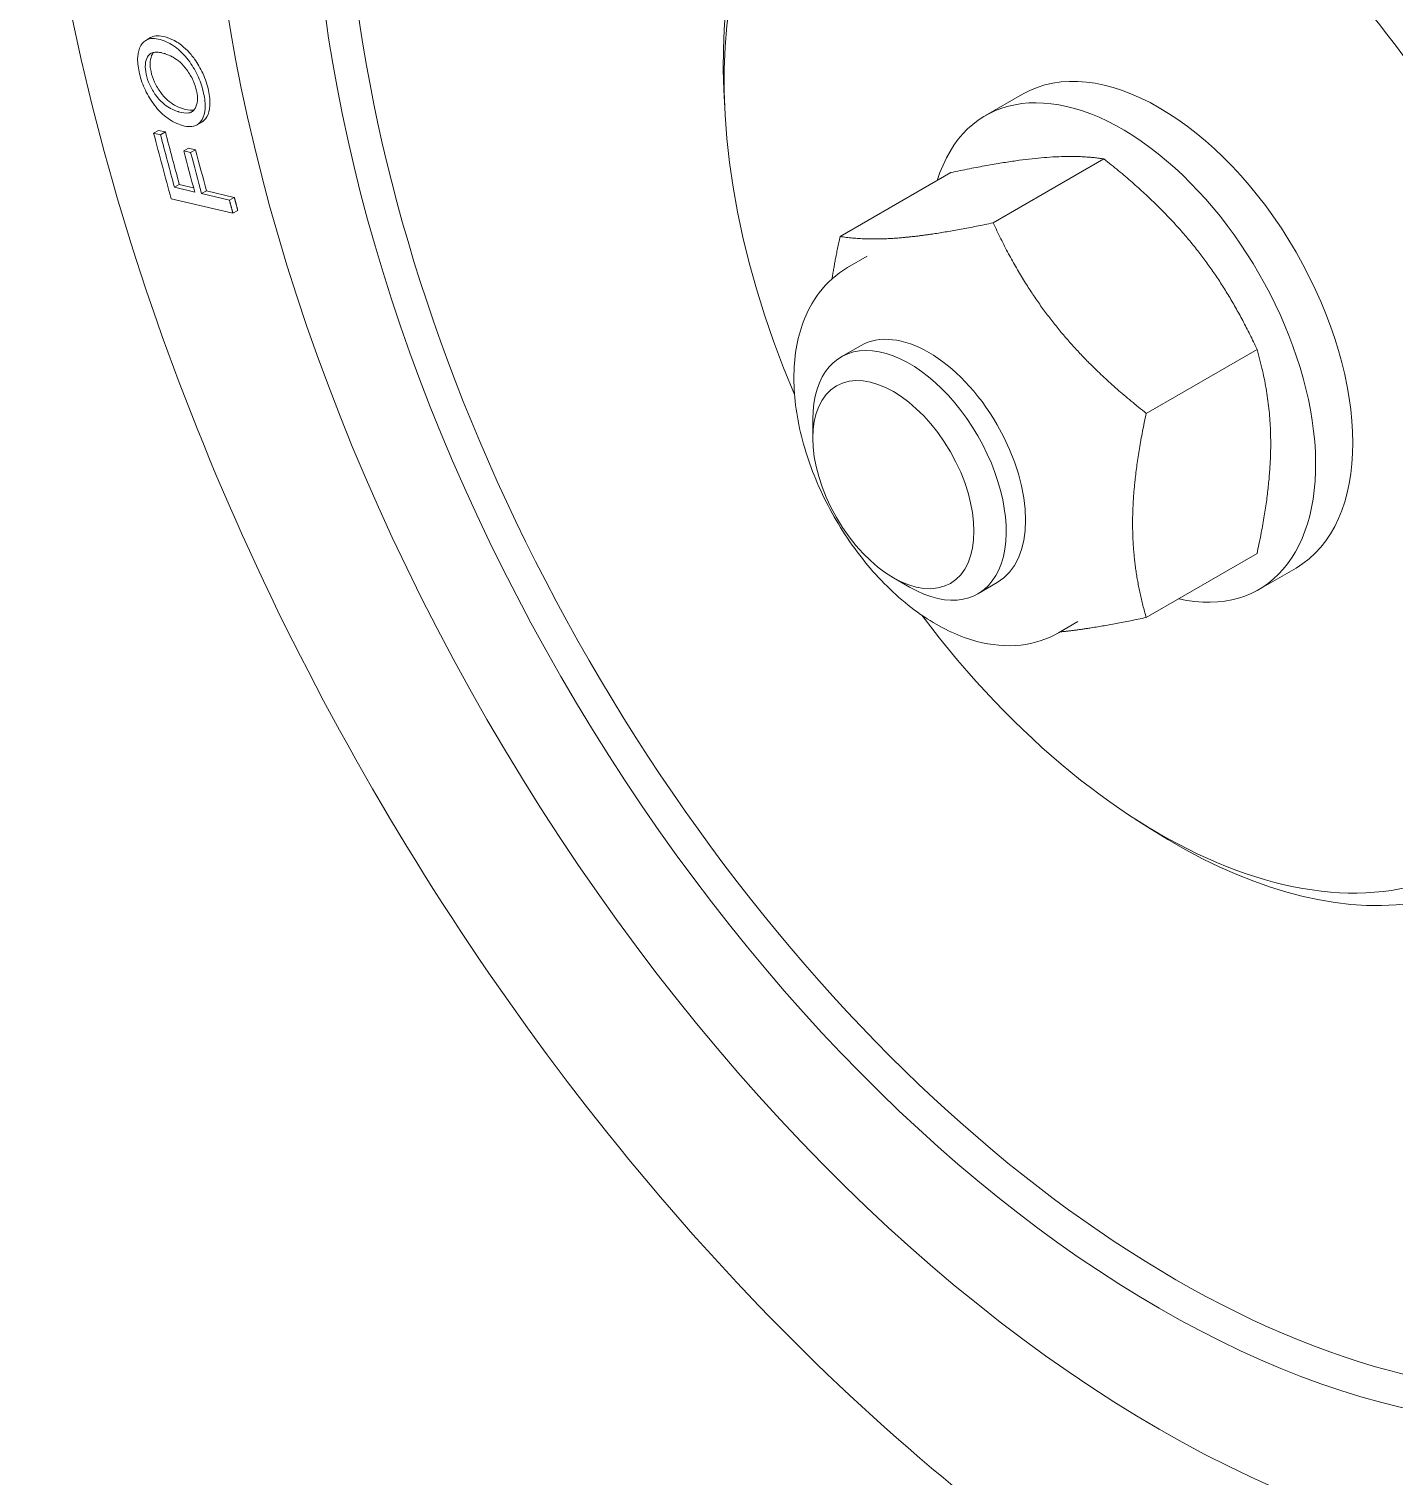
# Model space of a CAD drawing. Header units: millimetres. Extents: x 12 to 828, y 12 to 582.
# Drawn here: x 338.1 to 397.9, y 204.8 to 268.3 of the extents above; entities that cross this region are included whole.
import ezdxf

# ---------------------------------------------------------------- set-up
doc = ezdxf.new("R2010")
doc.units = ezdxf.units.MM
doc.header["$LTSCALE"] = 2
doc.layers.add('굵은실선_A3', color=7, linetype='Continuous', lineweight=18)

msp = doc.modelspace()

# ---------------------------------------------------------------- linework, layer by layer
at = {"layer": '굵은실선_A3'}
for p, q in [((343.179, 267.769), (343.392, 267.892)), ((368.582, 264.802), (368.545, 265.591)), ((380.019, 264.469), (381.645, 265.408)), ((345.427, 264.062), (345.64, 264.185)), ((343.524, 263.697), (343.737, 263.82)), ((343.825, 263.627), (343.524, 263.697)), ((343.737, 263.82), (344.038, 263.75)), ((343.825, 263.627), (344.038, 263.75)), ((344.846, 262.918), (345.059, 263.041)), ((345.148, 262.848), (344.846, 262.918)), ((345.059, 263.041), (345.361, 262.97)), ((345.148, 262.848), (345.361, 262.97)), ((385.214, 262.569), (380.357, 259.765)), ((378.497, 261.969), (373.639, 259.165)), ((344.437, 261.323), (344.65, 261.446)), ((345.326, 261.116), (344.437, 261.323)), ((344.65, 261.446), (345.276, 261.3)), ((345.627, 261.046), (345.84, 261.169)), ((346.848, 260.761), (345.627, 261.046)), ((345.84, 261.169), (347.061, 260.883)), ((344.29, 260.818), (347.002, 260.185)), ((346.848, 260.761), (347.061, 260.883)), ((347.002, 260.185), (347.215, 260.308)), ((373.969, 257.801), (374.825, 258.296)), ((373.685, 253.884), (374.533, 254.374)), ((387.074, 251.408), (391.932, 254.213)), ((372.442, 250.321), (372.442, 251.138)), ((391.932, 245.256), (387.074, 242.451)), ((392.019, 243.685), (393.645, 244.624)), ((375.978, 244.197), (376.685, 243.789)), ((379.685, 243.492), (380.533, 243.982)), ((383.219, 241.78), (384.075, 242.274)), ((386.589, 233.614), (387.254, 233.187))]:
    msp.add_line(p, q, dxfattribs=at)
for centre, major_axis in [((387.645, 255.016), (-29.5, 51.095)), ((387.645, 255.016), (-26.25, 45.466)), ((375.978, 248.28), (-2.5, 4.33))]:
    msp.add_ellipse(centre, major_axis=major_axis, ratio=0.57735, dxfattribs=at)
for centre, major_axis, ratio, start_param, end_param in [((388.351, 255.424), (-25.724, 44.555), 0.57735, 5.451555, 10.256408), ((387.645, 255.016), (13.5, -23.383), 0.57735, 4.92093, 10.787033), ((388.351, 255.424), (14.026, -24.294), 0.57735, 5.442448, 10.265515), ((387.645, 255.016), (-6, 10.392), 0.57735, 3.141593, 6.283185), ((386.019, 254.077), (6, -10.392), 0.57735, 5.794582, 9.913381), ((878.105, 570.474), (-117.83, -746.159), 0.739775, 5.249345, 5.253547), ((874.379, 568.079), (116.941, 740.534), 0.739775, 2.107734, 2.111121), ((874.592, 568.202), (-116.941, -740.534), 0.739775, 5.249327, 5.252714), ((863.3, 560.962), (-114.301, -723.816), 0.739775, 5.250026, 5.252737), ((859.561, 558.559), (113.41, 718.172), 0.739775, 2.10842, 2.111153), ((859.774, 558.682), (-113.41, -718.172), 0.739775, 5.250013, 5.252746), ((376.685, 248.688), (-3, 5.196), 0.57735, 2.356194, 7.068583), ((377.533, 249.178), (-3, 5.196), 0.57735, 3.141593, 6.283185)]:
    msp.add_ellipse(centre, major_axis=major_axis, ratio=ratio, start_param=start_param, end_param=end_param, dxfattribs=at)
for points, knots in [([(423.433, 191.126), (419.002, 189.664), (414.162, 189.269), (403.759, 190.497), (398.16, 192.306), (386.808, 198.032), (381.054, 202.051), (370.138, 211.812), (364.977, 217.553), (355.751, 230.145), (351.682, 236.988), (345.006, 251.125), (342.4, 258.417), (338.92, 272.786), (338.053, 279.861), (338.24, 293.125), (339.296, 299.318), (343.377, 309.973), (346.344, 314.502), (350.202, 317.948), (350.205, 317.951), (350.209, 317.954)], [0.904816, 0.904816, 0.904816, 0.904816, 1.192162, 1.192162, 1.507693, 1.507693, 1.838526, 1.838526, 2.16928, 2.16928, 2.498335, 2.498335, 2.827267, 2.827267, 3.157733, 3.157733, 3.48904, 3.48904, 3.807283, 3.807283, 3.807573, 3.807573, 3.807573, 3.807573]), ([(343.392, 267.892), (343.421, 267.909), (343.452, 267.923), (343.484, 267.935), (343.572, 267.966), (343.668, 267.976), (343.771, 267.969), (343.881, 267.962), (343.998, 267.936), (344.117, 267.896)], [0.0611935, 0.0611935, 0.0611935, 0.0611935, 0.0810109, 0.0810109, 0.0810109, 0.1349101, 0.1349101, 0.1349101, 0.1930092, 0.1930092, 0.1930092, 0.1930092]), ([(344.117, 267.896), (344.256, 267.85), (344.399, 267.785), (344.544, 267.696), (344.587, 267.67), (344.63, 267.641), (344.673, 267.61), (344.786, 267.529), (344.897, 267.433), (345.007, 267.32), (345.116, 267.208), (345.22, 267.083), (345.318, 266.945)], [0, 0, 0, 0, 0.0675075, 0.0675075, 0.0675075, 0.0876129, 0.0876129, 0.0876129, 0.140055, 0.140055, 0.140055, 0.1923576, 0.1923576, 0.1923576, 0.1923576]), ([(342.957, 267.537), (342.882, 267.405), (342.836, 267.243), (342.824, 267.045), (342.811, 266.845), (342.835, 266.624), (342.886, 266.388)], [-0.1568633, -0.1568633, -0.1568633, -0.1568633, -0.0789212, -0.0789212, -0.0789212, 0, 0, 0, 0]), ([(343.905, 267.773), (343.785, 267.813), (343.668, 267.839), (343.558, 267.846), (343.457, 267.853), (343.362, 267.843), (343.275, 267.813), (343.142, 267.767), (343.035, 267.675), (342.957, 267.537)], [-0.1930322, -0.1930322, -0.1930322, -0.1930322, -0.1348993, -0.1348993, -0.1348993, -0.0818539, -0.0818539, -0.0818539, 0, 0, 0, 0]), ([(343.259, 267.045), (343.29, 267.101), (343.33, 267.144), (343.377, 267.177), (343.427, 267.211), (343.483, 267.233), (343.545, 267.243), (343.6, 267.253), (343.659, 267.254), (343.72, 267.249), (343.805, 267.242), (343.895, 267.222), (343.985, 267.194), (344, 267.19), (344.016, 267.185), (344.031, 267.18)], [-0.1509375, -0.1509375, -0.1509375, -0.1509375, -0.1178884, -0.1178884, -0.1178884, -0.082716, -0.082716, -0.082716, -0.0512499, -0.0512499, -0.0512499, -0.0074888, -0.0074888, -0.0074888, 0, 0, 0, 0]), ([(345.105, 266.822), (345.02, 266.942), (344.93, 267.052), (344.741, 267.255), (344.645, 267.344), (344.441, 267.505), (344.336, 267.574), (344.121, 267.691), (344.012, 267.738), (343.905, 267.773)], [-0.1923301, -0.1923301, -0.1923301, -0.1923301, -0.1469125, -0.1469125, -0.1011005, -0.1011005, -0.0521749, -0.0521749, 0, 0, 0, 0]), ([(343.195, 266.285), (343.162, 266.439), (343.149, 266.581), (343.16, 266.709), (343.172, 266.843), (343.207, 266.954), (343.259, 267.045)], [-0.1054434, -0.1054434, -0.1054434, -0.1054434, -0.0538676, -0.0538676, -0.0538676, 0, 0, 0, 0]), ([(343.471, 267.168), (343.421, 267.079), (343.387, 266.973), (343.374, 266.844), (343.368, 266.78), (343.368, 266.711), (343.373, 266.638), (343.379, 266.564), (343.391, 266.487), (343.408, 266.408)], [0, 0, 0, 0, 0.052226, 0.052226, 0.052226, 0.078355, 0.078355, 0.078355, 0.104906, 0.104906, 0.104906, 0.104906]), ([(344.031, 267.18), (344.132, 267.146), (344.238, 267.102), (344.343, 267.045), (344.355, 267.038), (344.367, 267.031), (344.379, 267.025), (344.48, 266.967), (344.583, 266.895), (344.684, 266.806), (344.79, 266.712), (344.89, 266.601), (344.984, 266.47)], [-0.1520021, -0.1520021, -0.1520021, -0.1520021, -0.1025275, -0.1025275, -0.1025275, -0.096939, -0.096939, -0.096939, -0.049642, -0.049642, -0.049642, 0, 0, 0, 0]), ([(345.717, 265.445), (345.667, 265.681), (345.591, 265.92), (345.485, 266.16), (345.38, 266.396), (345.252, 266.617), (345.105, 266.822)], [-0.1568809, -0.1568809, -0.1568809, -0.1568809, -0.0779538, -0.0779538, -0.0779538, 0, 0, 0, 0]), ([(345.318, 266.945), (345.456, 266.752), (345.577, 266.545), (345.795, 266.071), (345.877, 265.818), (345.93, 265.568)], [0, 0, 0, 0, 0.0732949, 0.0732949, 0.1568872, 0.1568872, 0.1568872, 0.1568872]), ([(342.886, 266.388), (342.936, 266.151), (343.012, 265.911), (343.119, 265.671), (343.225, 265.435), (343.353, 265.214), (343.5, 265.009)], [-0.1571839, -0.1571839, -0.1571839, -0.1571839, -0.0780276, -0.0780276, -0.0780276, 0, 0, 0, 0]), ([(343.621, 265.36), (343.519, 265.502), (343.427, 265.655), (343.352, 265.818), (343.28, 265.974), (343.228, 266.13), (343.195, 266.285)], [-0.1057833, -0.1057833, -0.1057833, -0.1057833, -0.0518207, -0.0518207, -0.0518207, 0, 0, 0, 0]), ([(343.408, 266.408), (343.441, 266.253), (343.493, 266.097), (343.565, 265.941), (343.64, 265.778), (343.732, 265.625), (343.834, 265.483)], [0, 0, 0, 0, 0.0517531, 0.0517531, 0.0517531, 0.1057825, 0.1057825, 0.1057825, 0.1057825]), ([(344.984, 266.47), (345.085, 266.328), (345.177, 266.176), (345.252, 266.013), (345.323, 265.857), (345.375, 265.702), (345.408, 265.548)], [-0.1054643, -0.1054643, -0.1054643, -0.1054643, -0.0515847, -0.0515847, -0.0515847, 0, 0, 0, 0]), ([(344.575, 264.651), (344.473, 264.685), (344.368, 264.729), (344.262, 264.786), (344.25, 264.793), (344.238, 264.799), (344.226, 264.806), (344.125, 264.864), (344.022, 264.936), (343.921, 265.025), (343.815, 265.119), (343.714, 265.229), (343.621, 265.36)], [-0.1519909, -0.1519909, -0.1519909, -0.1519909, -0.102532, -0.102532, -0.102532, -0.0969261, -0.0969261, -0.0969261, -0.0496306, -0.0496306, -0.0496306, 0, 0, 0, 0]), ([(343.834, 265.483), (343.926, 265.353), (344.027, 265.243), (344.132, 265.15), (344.234, 265.059), (344.338, 264.987), (344.441, 264.928), (344.558, 264.861), (344.675, 264.812), (344.787, 264.774)], [0, 0, 0, 0, 0.0492447, 0.0492447, 0.0492447, 0.0971799, 0.0971799, 0.0971799, 0.1519856, 0.1519856, 0.1519856, 0.1519856]), ([(345.408, 265.548), (345.441, 265.393), (345.454, 265.25), (345.443, 265.121), (345.432, 264.987), (345.397, 264.877), (345.346, 264.786)], [-0.1057738, -0.1057738, -0.1057738, -0.1057738, -0.0539592, -0.0539592, -0.0539592, 0, 0, 0, 0]), ([(345.649, 264.294), (345.723, 264.426), (345.768, 264.588), (345.78, 264.786), (345.792, 264.986), (345.768, 265.209), (345.717, 265.445)], [-0.1571885, -0.1571885, -0.1571885, -0.1571885, -0.0791557, -0.0791557, -0.0791557, 0, 0, 0, 0]), ([(345.93, 265.568), (345.981, 265.332), (346.005, 265.11), (345.993, 264.91), (345.982, 264.712), (345.936, 264.549), (345.862, 264.417)], [0, 0, 0, 0, 0.078961, 0.078961, 0.078961, 0.1571894, 0.1571894, 0.1571894, 0.1571894]), ([(343.5, 265.009), (343.586, 264.889), (343.676, 264.779), (343.77, 264.679), (343.865, 264.577), (343.962, 264.488), (344.061, 264.41), (344.166, 264.327), (344.271, 264.258), (344.375, 264.202), (344.486, 264.141), (344.596, 264.095), (344.703, 264.059)], [-0.1923045, -0.1923045, -0.1923045, -0.1923045, -0.1468953, -0.1468953, -0.1468953, -0.1010914, -0.1010914, -0.1010914, -0.0522115, -0.0522115, -0.0522115, 0, 0, 0, 0]), ([(345.346, 264.786), (345.314, 264.73), (345.275, 264.686), (345.228, 264.654), (345.178, 264.619), (345.122, 264.598), (345.06, 264.587), (344.929, 264.565), (344.775, 264.589), (344.621, 264.637), (344.605, 264.641), (344.59, 264.646), (344.575, 264.651)], [-0.1509505, -0.1509505, -0.1509505, -0.1509505, -0.1178974, -0.1178974, -0.1178974, -0.0827209, -0.0827209, -0.0827209, -0.0074735, -0.0074735, -0.0074735, 0, 0, 0, 0]), ([(344.787, 264.774), (344.939, 264.724), (345.092, 264.693), (345.226, 264.704), (345.25, 264.706), (345.273, 264.71), (345.296, 264.715)], [0, 0, 0, 0, 0.07399678, 0.07399678, 0.07399678, 0.08739724, 0.08739724, 0.08739724, 0.08739724]), ([(344.703, 264.059), (344.823, 264.019), (344.939, 263.993), (345.05, 263.986), (345.151, 263.979), (345.245, 263.989), (345.332, 264.019), (345.465, 264.065), (345.571, 264.156), (345.649, 264.294)], [-0.1930548, -0.1930548, -0.1930548, -0.1930548, -0.1349261, -0.1349261, -0.1349261, -0.0818799, -0.0818799, -0.0818799, 0, 0, 0, 0]), ([(383.219, 241.78), (382.713, 241.487), (382.144, 241.308), (380.928, 241.173), (380.279, 241.237), (378.892, 241.604), (378.158, 241.947), (376.702, 242.888), (375.985, 243.502), (374.673, 244.913), (374.078, 245.708), (373.057, 247.399), (372.632, 248.293), (371.986, 250.112), (371.767, 251.036), (371.572, 252.844), (371.598, 253.727), (371.942, 255.336), (372.249, 256.071), (373.058, 257.137), (373.483, 257.52), (373.969, 257.801)], [0.785398, 0.785398, 0.785398, 0.785398, 1.033304, 1.033304, 1.305967, 1.305967, 1.630096, 1.630096, 1.97772, 1.97772, 2.322934, 2.322934, 2.665498, 2.665498, 3.009883, 3.009883, 3.35787, 3.35787, 3.688752, 3.688752, 3.926991, 3.926991, 3.926991, 3.926991])]:
    msp.add_open_spline(points, degree=3, knots=knots, dxfattribs=at)
for points in [[(343.522, 267.239), (343.503, 267.218), (343.486, 267.194), (343.471, 267.168)], [(345.862, 264.417), (345.803, 264.314), (345.729, 264.237), (345.64, 264.185)]]:
    msp.add_open_spline(points, degree=3, dxfattribs=at)
for points, weights in [([(385.214, 262.569), (382.975, 262.916), (378.497, 261.969)], [1, 1.15470053838, 1]), ([(391.932, 254.213), (389.693, 259.037), (385.214, 262.569)], [1, 1.15470053838, 1]), ([(347.002, 260.185), (346.925, 260.473), (346.848, 260.761)], [1.00164039765, 1.00169878901, 1.00173057276]), ([(347.061, 260.883), (347.138, 260.596), (347.215, 260.308)], [1.00173057276, 1.00169878901, 1.00164039765]), ([(376.398, 259.118), (377.957, 259.258), (380.357, 259.765)], [1, 1.0379548493, 1]), ([(380.357, 259.765), (381.557, 257.179), (383.115, 255.24)], [1, 1.0379548493, 1]), ([(373.288, 257.309), (373.424, 258.18), (373.639, 259.165)], [1.01726911063, 1.01328362095, 1]), ([(373.639, 259.165), (374.839, 258.979), (376.398, 259.118)], [1, 1.0379548493, 1]), ([(383.115, 255.24), (384.674, 253.301), (387.074, 251.408)], [1, 1.0379548493, 1]), ([(391.932, 245.256), (393.052, 250.381), (391.932, 254.213)], [1, 1.15470053838, 1]), ([(387.074, 251.408), (386.474, 248.662), (386.474, 246.583)], [1, 1.0379548493, 1]), ([(386.474, 246.583), (386.474, 244.505), (387.074, 242.451)], [1, 1.0379548493, 1]), ([(387.074, 242.451), (384.799, 241.971), (383.292, 241.821)], [1, 1.03590570327, 1.00387702919])]:
    msp.add_rational_spline(points, weights, degree=2, dxfattribs=at)

doc.saveas('drawing.dxf')
